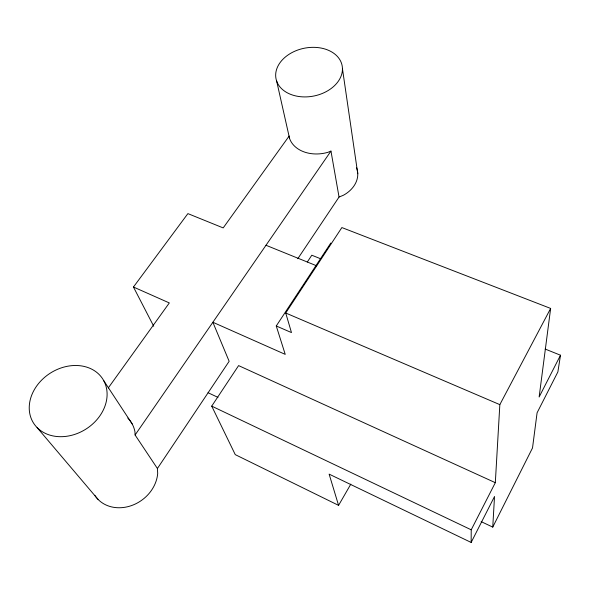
<?xml version="1.0" encoding="UTF-8"?>
<svg xmlns="http://www.w3.org/2000/svg" width="590" height="590" viewBox="0 0 590 590"><rect width="100%" height="100%" fill="white"/><g stroke="black" fill="none" stroke-linecap="round" stroke-linejoin="round"><path stroke-width="0.89" d="M495.32 482.679L238.603 365.601L211.721 406.126L235.255 454.632L338.579 505.365L329.124 474.124L471.152 542.453L471.218 529.813L495.32 482.679L499.833 404.637L550.64 308.43L341.868 227.563L285.715 313.002L291.475 332.583L276.26 325.975L330.806 243.036M481.138 521.626L492.753 527.106L494.523 496.5L471.152 542.453M550.64 308.43L539.135 396.996L560.5 355.217L545.116 349.029M560.5 355.217L557.875 371.921L537.084 412.808L532.519 447.95L492.753 527.106M338.579 505.365L350.829 484.125M307.294 262.026L311.808 255.219L320.355 258.656M94.784 495.29A35.267 29.979 -35.6 0 0 131.29 505.66A35.267 29.979 -35.6 0 0 157.692 473.475L157.405 468.504L229.149 361.294L212.865 322.258L285.228 354.369L276.26 325.975M297.788 258.708L339.044 197.045L343.41 195.253A29.625 22.988 -11.1 0 0 356.596 167.84M157.405 468.504L135.095 434.992L330.968 151.084L339.044 197.045M108.25 387.984L169.315 302.935L133.451 287.02L187.893 213.609L223.19 227.917L289.174 136.017L289.55 138.407A31.44 23.659 -11.2 0 0 327.988 152.294L330.968 151.084M265.987 245.263L316.705 265.817M285.715 313.002L499.833 404.637M208.056 392.711L217.976 397.395M211.721 406.126L471.218 529.813M37.082 427.566L98.065 499.42M103.729 380.653A41.042 33.18 -32.4 0 1 64.133 436.563A41.042 33.18 -32.4 0 1 36.639 386.059A41.042 33.18 -32.4 0 1 103.729 380.653L132.138 423.886M133.451 287.02L153.732 326.27M276.658 81.088L289.55 138.407M342.443 68.654A33.696 24.367 -11.3 0 1 292.802 95.13A33.696 24.367 -11.3 0 1 291.932 52.613A33.696 24.367 -11.3 0 1 342.443 68.654L357.769 173.733M135.095 434.992L134.94 431.651A37.804 31.447 -34 0 0 127.809 418.067"/></g></svg>
